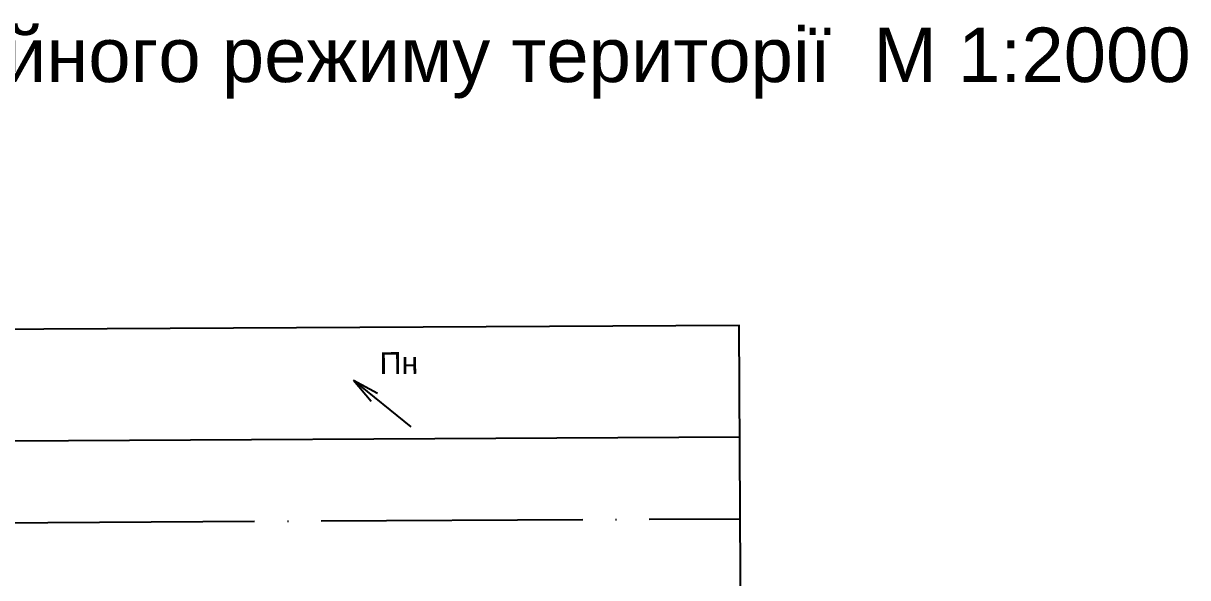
# Model space of a CAD drawing. Header units: millimetres. Extents: x 3866 to 35600, y -8896 to 9491.
# Drawn here: x 13950.8 to 14057.7, y -6025.3 to -5974.4 of the extents above; entities that cross this region are included whole.
import ezdxf

# ---------------------------------------------------------------- set-up
doc = ezdxf.new("R2010")
doc.units = ezdxf.units.MM
doc.linetypes.add('ACAD_ISO04W100', pattern=[30, 24, -3, 0, -3])
doc.layers.add('ВДМ', color=7, linetype='Continuous')
doc.styles.get("Standard").update_dxf_attribs({"font": 'arial.ttf'})

msp = doc.modelspace()

# ---------------------------------------------------------------- linework, layer by layer
msp.add_lwpolyline([(13918.485, -6116.516), (14017.154, -6115.989), (14016.546, -6002.129), (13917.877, -6002.656), (13918.485, -6116.516)])
at = {"layer": 'ВДМ'}
for points in [[(13986.422, -6011.411), (13981.139, -6007.148)], [(13981.139, -6007.148), (13982.777, -6009.06)], [(13981.139, -6007.148), (13983.354, -6008.345)], [(13938.173, -6012.774), (14016.601, -6012.355)]]:
    msp.add_lwpolyline(points, dxfattribs=at)
at = {"layer": 'ВДМ', "linetype": 'ACAD_ISO04W100'}
msp.add_lwpolyline([(13917.972, -6020.382), (14016.641, -6019.855)], dxfattribs=at)

# ---------------------------------------------------------------- texts
at = {"layer": 'ВДМ', "insert": (13879.801, -5974.794), "char_height": 5, "attachment_point": 1}
msp.add_mtext_dynamic_manual_height_columns('Карта оцінки інсоляційного режиму території  М 1:2000', width=180.76829, gutter_width=12.5, heights=[0], dxfattribs=at)
at = {"layer": 'ВДМ', "insert": (13983.527, -6004.579), "char_height": 2, "attachment_point": 1, "rotation": 0.30576}
msp.add_mtext_dynamic_manual_height_columns('Пн', width=4.32334, gutter_width=12.5, heights=[0], dxfattribs=at)

doc.saveas('drawing.dxf')
